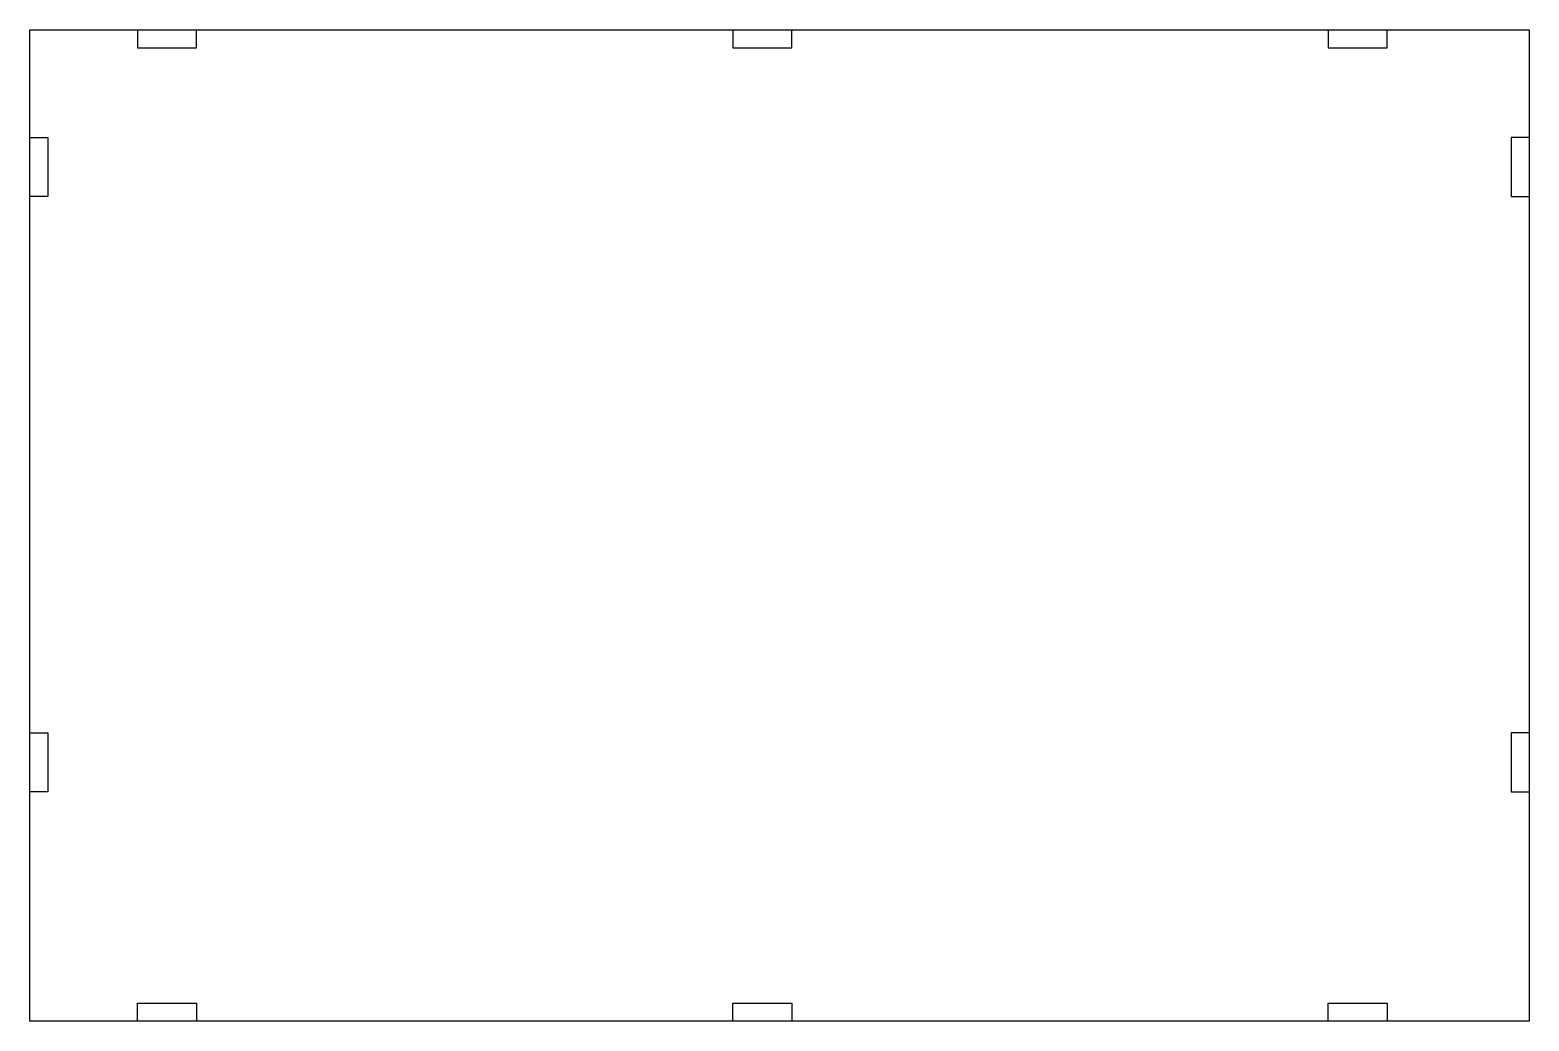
# Model space of a CAD drawing. Header units: millimetres. Extents: x 21 to 273, y -204 to -38.
import ezdxf

# ---------------------------------------------------------------- set-up
doc = ezdxf.new("R2010")
doc.units = ezdxf.units.MM
doc.layers.add('CUT', color=7, linetype='Continuous')

msp = doc.modelspace()

# ---------------------------------------------------------------- linework, layer by layer
at = {"layer": 'CUT'}
msp.add_lwpolyline([(21.43, -204.15), (21.43, -37.72), (273.19, -37.72), (273.19, -204.15)], close=True, dxfattribs=at)
for points in [[(39.48, -37.72), (39.48, -40.72), (49.38, -40.72), (49.38, -37.72)], [(139.48, -37.72), (139.48, -40.72), (149.38, -40.72), (149.38, -37.72)], [(239.48, -37.72), (239.48, -40.72), (249.38, -40.72), (249.38, -37.72)], [(21.43, -55.77), (24.43, -55.77), (24.43, -65.67), (21.43, -65.67)], [(273.19, -55.77), (270.19, -55.77), (270.19, -65.67), (273.19, -65.67)], [(21.43, -155.77), (24.43, -155.77), (24.43, -165.67), (21.43, -165.67)], [(273.19, -155.77), (270.19, -155.77), (270.19, -165.67), (273.19, -165.67)], [(39.48, -204.15), (39.48, -201.15), (49.38, -201.15), (49.38, -204.15)], [(139.48, -204.15), (139.48, -201.15), (149.38, -201.15), (149.38, -204.15)], [(239.48, -204.15), (239.48, -201.15), (249.38, -201.15), (249.38, -204.15)]]:
    msp.add_lwpolyline(points, dxfattribs=at)

doc.saveas('drawing.dxf')
